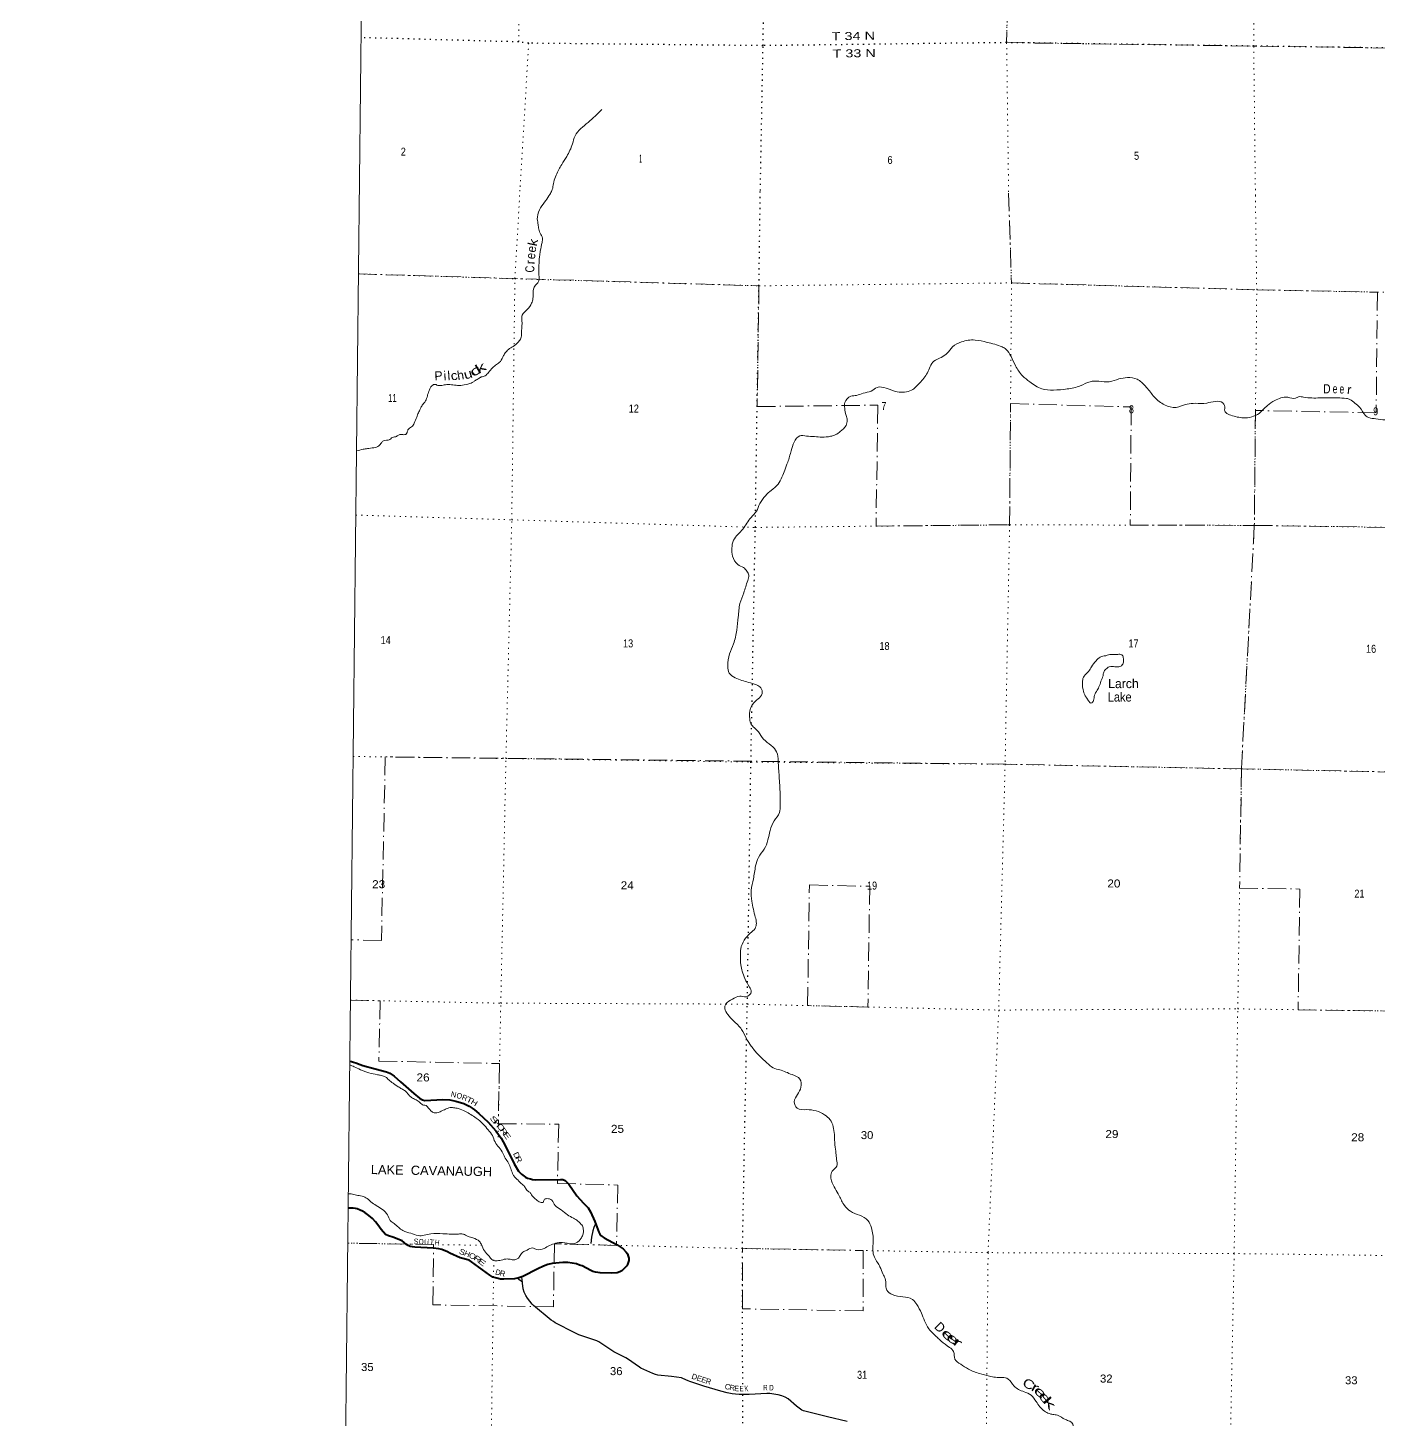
# Model space of a CAD drawing. Header units: feet. Extents: x -1048576 to 137166, y -268550 to 2097152.
# Drawn here: x -252344 to -222804, y 295823 to 326257 of the extents above; entities that cross this region are included whole.
import ezdxf
from ezdxf.enums import TextEntityAlignment as Align

# ---------------------------------------------------------------- set-up
doc = ezdxf.new("R2010")
doc.units = ezdxf.units.FT
doc.header["$LTSCALE"] = 80
doc.linetypes.add('DOT_DASHED', pattern=[7.7, 5, -1.2, 0.3, -1.2])
doc.linetypes.add('DOTTED', pattern=[1.5, 0.3, -1.2])
for name, color, linetype, lineweight in [('26', 7, 'Continuous', 40), ('29', 7, 'Continuous', 25), ('39', 7, 'Continuous', 13), ('4', 7, 'Continuous', 13), ('44', 7, 'DOT_DASHED', 13), ('6', 7, 'DOTTED', 25), ('7', 7, 'DOTTED', 13)]:
    doc.layers.add(name, color=color, linetype=linetype, lineweight=lineweight)
for name, color, linetype in [('27', 7, 'Continuous'), ('30', 7, 'Continuous'), ('41', 7, 'Continuous')]:
    doc.layers.add(name, color=color, linetype=linetype)

msp = doc.modelspace()

# ---------------------------------------------------------------- linework, layer by layer
at = {"layer": '26'}
for points in [[(-245299.95, 303656.28), (-245265.41, 303648.32), (-245219.75, 303634.31), (-245166.27, 303616.65), (-245070.35, 303578.66)], [(-245070.35, 303578.66), (-245019.03, 303558.33), (-244747.79, 303490.11), (-244494.73, 303420.11), (-244422.68, 303390.39), (-244327.01, 303329.48), (-244189.24, 303201.98), (-243898.37, 302947.68), (-243774.76, 302842.15), (-243709.53, 302811.69), (-243656.48, 302797.04), (-243267.09, 302818.15), (-243109.44, 302807.34), (-242983.32, 302782.09), (-242809.4, 302724.67), (-242691.99, 302668.11), (-242626.76, 302624.59), (-242574.58, 302589.79), (-242474.57, 302511.46), (-242271.91, 302320.25), (-242102.78, 302130.74), (-241988.4, 301969.1), (-241902.75, 301813.11), (-241701.73, 301405.83), (-241609.11, 301249.08), (-241546.17, 301182.2), (-241455.64, 301119.81), (-241410.29, 301096.26), (-241346.15, 301077.77), (-241301.58, 301065.81), (-241242.75, 301060.44), (-240690.26, 301067.28), (-240638.44, 301063.63), (-240592.78, 301041.88), (-240568.86, 301024.47), (-240510.25, 300961.89), (-240334.27, 300709.11), (-240185.24, 300549.6), (-240089.44, 300442.51), (-240034.61, 300359.77), (-239936.66, 300150.44), (-239853.15, 299917.06), (-239832.88, 299872.52), (-239806.79, 299842.06), (-239776.35, 299815.95), (-239733.94, 299788.24), (-239453.73, 299639.11), (-239318.68, 299547.28), (-239254.33, 299476.91), (-239227.36, 299438.5), (-239207.79, 299386.28), (-239196.92, 299342.77), (-239196.37, 299292.34), (-239223.01, 299210.06), (-239242.58, 299179.61), (-239273.07, 299137.83), (-239349.11, 299068.65), (-239394.77, 299042.55), (-239452.04, 299023.05), (-239573.06, 299016.44), (-239820.97, 299023.89), (-239926.38, 299041.46), (-239980.73, 299054.51), (-240029.94, 299075.12), (-240219.9, 299176.34), (-240272.27, 299193.45), (-240341.65, 299217.68), (-240432.97, 299235.08), (-240528.64, 299248.14), (-240642.44, 299250.86), (-240871.08, 299229.65), (-240971.62, 299208.75), (-241066.76, 299170.91), (-241190.72, 299108.64), (-241516.83, 298942.48), (-241602.63, 298914.12), (-241695.11, 298894.62), (-241933.7, 298882.14), (-242004.94, 298889.18), (-242086.48, 298907.67), (-242168.01, 298932.69), (-242236.91, 298970.98), (-242635.47, 299267.73), (-242692.11, 299298.14), (-242884.87, 299355.22), (-243110.54, 299458.09), (-243162.72, 299482.02), (-243285.67, 299532.2), (-243350.79, 299548.38), (-243474.78, 299560.96), (-243880.22, 299584.27), (-243926.96, 299589.72), (-243982.27, 299602), (-244024.8, 299622.35), (-244062.85, 299647.37), (-244157.99, 299725.51), (-244358.52, 299804.91), (-244450.95, 299833.38), (-244519.06, 299859.55), (-244614.34, 299970.48)], [(-244614.34, 299970.48), (-244689.03, 300073.79), (-244739.04, 300141.23), (-244800.55, 300210.67), (-244883.05, 300277.8), (-244973.85, 300341.38), (-245025.38, 300373.18), (-245073.87, 300397.95), (-245136.9, 300423.8), (-245174.54, 300431.73), (-245230.07, 300435.54), (-245335.4, 300435.54)]]:
    msp.add_lwpolyline(points, dxfattribs=at)
at = {"layer": '29'}
for points in [[(-239918.55, 300099.82), (-239929.63, 300085.01), (-239961.61, 300016.79), (-239984.04, 299945.11), (-240010.23, 299804.4), (-240028.35, 299663.47)], [(-241526.06, 298819.22), (-241600.15, 298875.46), (-241637.77, 298906.71)], [(-234422.8, 295773.18), (-234848.16, 295873.64), (-235314.99, 295987.89), (-235373.27, 296005.78), (-235414.87, 296023.04), (-235473.67, 296061), (-235527.53, 296105.04), (-235707.95, 296268.49), (-235774.88, 296305.3), (-235850.18, 296335.42), (-235929.93, 296356.88), (-235984.05, 296365.54), (-236111.22, 296382.27), (-236179.32, 296384.15), (-236567.23, 296364.82), (-236781.19, 296360.77), (-236865.91, 296367.21), (-236934, 296379.24), (-237048.31, 296400.68), (-237180.63, 296432.7), (-237554.73, 296544.32), (-237862.48, 296648), (-237898.37, 296660.05), (-238013.83, 296715.27), (-238047.89, 296725.99), (-238262.95, 296754.3), (-238559.34, 296788.9), (-238614.7, 296800.63), (-238673.13, 296820.69), (-238930.83, 296939.5), (-238963.29, 296958), (-239225.34, 297143.65), (-239262, 297166.5), (-239305.66, 297190.5), (-239494.75, 297279.19), (-239526.62, 297297.25), (-239807.67, 297488.36), (-239849.3, 297514.51), (-239893.01, 297535.21), (-240289.59, 297670.75), (-240332.55, 297689.84), (-240379.95, 297710.91), (-240804.98, 297931.8), (-240847.49, 297956.99), (-240893.67, 297992.04), (-241280.22, 298309.98), (-241310.72, 298339.88), (-241362.21, 298402.01), (-241412.41, 298470.62), (-241446.56, 298529.62), (-241482.69, 298604.49), (-241504.98, 298674.74), (-241523.6, 298800.55), (-241531.9, 298863.42), (-241538.64, 298935.27)]]:
    msp.add_lwpolyline(points, dxfattribs=at)
at = {"layer": '39'}
for points in [[(-139726.18, 284721.75), (-139786.61, 284683.23), (-139865.18, 284636.58), (-139935.68, 284589.96), (-139981.99, 284555.51), (-140024.23, 284506.92), (-140030.24, 284490.75), (-140030.24, 284490.75), (-140086.75, 284492.64)], [(-239789.68, 324471.66), (-240086.62, 324188.64), (-240371.55, 323893.41), (-240429.41, 323719.94), (-240554.7, 323443.82), (-240665.07, 323268.69), (-240785.97, 323037.03), (-240839.64, 322883.75), (-240860.29, 322748.69)], [(-245153.06, 317003.85), (-245006.46, 317038.69), (-244915.38, 317053.18), (-244777.8, 317072.88), (-244666.03, 317115.28), (-244610.38, 317178.91), (-244561.18, 317220.44), (-244498.35, 317235.45), (-244423.37, 317252.26), (-244386.43, 317285.93), (-244347.73, 317305.43), (-244293.11, 317312.51), (-244237.94, 317349.88), (-244163.08, 317360.63), (-244078.24, 317365.14), (-244047.28, 317402.96), (-244027.97, 317465.24), (-243948.14, 317526.41), (-243892.07, 317612.26), (-243837.2, 317742.59), (-243801.16, 317836.89), (-243755.1, 317926.97), (-243715.36, 318003.02), (-243657.61, 318070.66), (-243611.26, 318176.89), (-243581.01, 318285.45), (-243549.41, 318357.61), (-243518.11, 318413.61), (-243487.33, 318441.33), (-243452.7, 318458.88), (-243374.43, 318435.22), (-243261.32, 318441.22), (-243148.09, 318453.29), (-243009.05, 318442.65), (-242874.01, 318434.11), (-242720.06, 318465.64), (-242624.62, 318498.23), (-242569.48, 318533.59), (-242496.01, 318578.71), (-242424.62, 318619.83), (-242341.39, 318646.59), (-242263.36, 318719.92), (-242176.77, 318819.36), (-242088.65, 318892.5), (-242006.66, 318961.71), (-241937.74, 319087.74), (-241885.9, 319163.57), (-241805.77, 319240.9), (-241699.64, 319305.63), (-241613.36, 319388.9), (-241559.45, 319466.71), (-241545.3, 319577.58), (-241533.32, 319789.52), (-241535.68, 319880.48), (-241527.92, 319973.28), (-241418.77, 320092.51), (-241325.39, 320232.23), (-241293.19, 320336.71), (-241292.75, 320470.06), (-241283.38, 320540.6), (-241239.38, 320628.7), (-241183.91, 320682.23), (-241162.55, 320855.61), (-241164.16, 320986.97), (-241149.08, 321257.44), (-241132.8, 321374.33), (-241095.01, 321563.57), (-241085.27, 321654.31), (-241139.66, 321768.46), (-241169.82, 321884.18), (-241184.24, 321977.39), (-241195.12, 322044.27), (-241197.77, 322119.08), (-241127.44, 322321.86), (-241013.55, 322479.39), (-240924.31, 322613.12), (-240880.35, 322699.2), (-240860.29, 322748.69)], [(-216754.45, 322501.01), (-216801.06, 322441.1), (-216847.16, 322349), (-216877.93, 322212.17), (-216910.16, 322105.67), (-216938.17, 322009.2), (-217036.64, 321922.11), (-217170.37, 321783.12), (-217257.18, 321671.57), (-217353.78, 321576.36), (-217440.55, 321466.82), (-217504.95, 321366.98), (-217570.16, 321222.7), (-217606.58, 321108.2), (-217627.34, 320967.14), (-217637.83, 320836), (-217646.45, 320696.74), (-217644.5, 320583.56), (-217628.4, 320472.13), (-217623.69, 320399.31), (-217628.95, 320332.73), (-217653.86, 320294.8), (-217718.83, 320273.76), (-217775.38, 320270.76), (-217847.26, 320312.49), (-217934.57, 320392.89), (-218018.4, 320442.92), (-218104.8, 320462.69), (-218276.79, 320437.56), (-218412.21, 320425.9), (-218566.3, 320386.3), (-218711.72, 320269.76), (-218794.46, 320160.15), (-218883.33, 320046.61), (-218944.32, 319912.36), (-218953.8, 319726.64), (-218966.94, 319561.2), (-218973.21, 319440.09), (-219040.86, 319382.73), (-219146.87, 319324.06), (-219244.74, 319269.29), (-219348.33, 319232.8), (-219515.95, 319225.77), (-219711.58, 319231.38), (-219804.34, 319235.11), (-219955.82, 319227.78), (-220089.93, 319177.71), (-220202.59, 319086.84), (-220298.44, 318922.91), (-220343.44, 318780.28), (-220418.52, 318648.31), (-220548.07, 318517.33), (-220629.64, 318361.23), (-220765.72, 318204.1), (-220902.07, 318141.95), (-221089.75, 318141.35), (-221269.62, 318126.47), (-221427.38, 318107.14), (-221726.34, 318090.4), (-221879.28, 318113.41), (-222020.86, 318095.81), (-222085.67, 318082.85), (-222166.88, 317946.95), (-222254.17, 317809.14), (-222320.4, 317719.43), (-222452.23, 317683.46), (-222652.08, 317679.04), (-222853.4, 317704.96), (-223010.3, 317732.09), (-223082.14, 317775.84), (-223209.94, 317958.01), (-223311.26, 318044.73), (-223422.7, 318129.62), (-223494.98, 318149.13), (-223696.52, 318162.93), (-224083.99, 318161.96), (-224434.8, 318178.5), (-224543.62, 318186.56), (-224612.8, 318155.51), (-224783.97, 318174.81), (-225067.8, 318103.24), (-225227.12, 317999.08), (-225409.97, 317822.61), (-225750.77, 317725.82), (-226024.15, 317783.37), (-226138.05, 317844.05), (-226155.76, 317868.63), (-226163.5, 317996.06), (-226204.86, 318051.37), (-226556.01, 318049.74), (-226806.33, 318044.23)], [(-226806.33, 318044.23), (-226982.24, 318025.23), (-227225.69, 317954.94), (-227476.95, 318008.04), (-227701.74, 318183.91), (-227871.42, 318393.12), (-227984.36, 318506.32), (-228076, 318570.64), (-228289.27, 318604.86), (-228477.47, 318575.99), (-228686.4, 318517.19), (-228916.25, 318527.47), (-229108.15, 318516.85), (-229319.66, 318427.79), (-229609.5, 318358.35), (-229904.58, 318333.46), (-230164.4, 318360.45), (-230425.94, 318512.75), (-230582.92, 318644.94), (-230738.26, 318866.01), (-230835.47, 319065.8), (-230947.51, 319227.48), (-231031.31, 319279.53), (-231358.44, 319376.46), (-231623.86, 319427.8), (-231921.26, 319386.79), (-232112.93, 319279.18), (-232236.68, 319133.95), (-232361.33, 319049.36), (-232522.3, 318965.43), (-232666.25, 318709.45), (-232831.73, 318490.23), (-233010.21, 318331.86), (-233325.65, 318297.24), (-233566.38, 318374.4), (-233765.82, 318392.2), (-233894.48, 318309.7), (-234072.85, 318266.51), (-234213.01, 318216.55), (-234340.51, 318196.66), (-234472.14, 318061.68), (-234474.45, 317936.45), (-234445.04, 317780.33), (-234418.74, 317674.78), (-234445.03, 317562.12), (-234572.67, 317425.04), (-234668.75, 317358.11), (-234784.44, 317321.84), (-234968.42, 317302.99), (-235135.66, 317316.17), (-235311.01, 317327.47), (-235458.2, 317334.21), (-235577.81, 317194.97), (-235643.84, 317006.25), (-235721.12, 316755.11), (-235786.82, 316584.57), (-235846.17, 316430.08), (-235931.78, 316274.05), (-236081.57, 316139.4), (-236204.8, 316022.45), (-236331.1, 315848.99), (-236406.81, 315682.67), (-236522.31, 315547.4), (-236702.61, 315290.06), (-236906.86, 315047.31), (-236942.27, 314878.23), (-236925.33, 314702.14), (-236811.72, 314516.19), (-236689.83, 314451.31), (-236616.56, 314375.21), (-236571.88, 314281.44), (-236596.19, 314166.72), (-236683.85, 313899.6), (-236764.87, 313664.69), (-236802.62, 313368.36), (-236836.11, 313084.09), (-236908.26, 312782.33), (-236995.03, 312563.69), (-237030.24, 312295.61), (-236998.82, 312139.45), (-236869.48, 312040.09), (-236576.72, 311939.75), (-236402.15, 311886.04), (-236310.54, 311819.7), (-236280.58, 311693.88), (-236367.46, 311578.28), (-236490.73, 311459.31), (-236545.23, 311349.18), (-236554.33, 311183.67), (-236530.75, 311039.78), (-236479.57, 310970.14)], [(-228390.31, 312523.66), (-228379.99, 312480.32), (-228377.71, 312385.31), (-228417.52, 312305.22), (-228502.73, 312280.52), (-228621.67, 312286.75), (-228688.39, 312279.89), (-228760, 312226.65), (-228807.59, 312162.87), (-228823.16, 312084.35), (-228867.76, 311963.94), (-228912.43, 311839.49), (-228968.72, 311741.51), (-229017.24, 311627.24), (-229041.44, 311518.57), (-229090.45, 311487.14), (-229139.95, 311538.57), (-229191.1, 311610.22), (-229232.12, 311683.71), (-229266.12, 311809.61), (-229272.18, 311918.83), (-229262.17, 312023.71), (-229239.02, 312075.82), (-229140.25, 312179.07), (-229075.78, 312282.96), (-228976.57, 312410.45), (-228886.28, 312491.63), (-228764.61, 312523.75), (-228641.04, 312549.77), (-228522.02, 312547.58), (-228439.2, 312552.13), (-228390.31, 312523.66)], [(-236479.57, 310970.14), (-236362.64, 310854.85), (-236248.5, 310697.17), (-236079.53, 310558.7), (-235963.05, 310419.16), (-235930.42, 310218.53), (-235908.33, 309884.74), (-235887.16, 309500.46), (-235883.45, 309263.99), (-235900.77, 309090.54), (-236017.13, 308908.81), (-236105.69, 308702.32), (-236153.94, 308493.07), (-236236.34, 308292.53), (-236362.78, 308110.99), (-236422.69, 307926.2), (-236472.36, 307640.2), (-236519.34, 307390.52), (-236503.56, 307151.81), (-236472.5, 306975.45), (-236431.22, 306806.99), (-236405.51, 306669.12), (-236435.8, 306558.55), (-236540.69, 306451.37), (-236670.6, 306300.19), (-236748.78, 306109.68), (-236755.65, 305956.25), (-236747.12, 305762.12), (-236715.43, 305620.1), (-236657.82, 305461.44), (-236554.33, 305273.66), (-236517.9, 305169.94), (-236628.84, 305062.87), (-236769.86, 305075.56), (-236928.51, 305007.75), (-237071.58, 304909.35), (-237097.76, 304802.75), (-237033.47, 304678.32), (-236906.93, 304536.58), (-236728.81, 304347.42), (-236625.47, 304151.55), (-236517.57, 303983.89), (-236367.61, 303799.29), (-236175.22, 303617.96), (-236040.05, 303506.37), (-235895.52, 303465.32), (-235625.05, 303359.33), (-235453.32, 303261.22), (-235430.3, 303087.03), (-235505.9, 302926.78), (-235577.46, 302766.45), (-235513.46, 302625.86), (-235306.21, 302593.77), (-234912.76, 302481.48), (-234793.66, 302374.23), (-234700.78, 302049.24), (-234686.83, 301820.66), (-234665.94, 301640.45), (-234652.26, 301506.85), (-234648.96, 301357.27), (-234729.27, 301269.84), (-234775.66, 301161.58), (-234759.85, 301034), (-234596.33, 300709.74), (-234479.16, 300497.45), (-234350.32, 300371.84), (-234150.15, 300283.3), (-233968.63, 300168.84), (-233888.79, 300011.8), (-233851.94, 299712.08), (-233857.68, 299510.14), (-233826, 299368.12), (-233757.48, 299253.71), (-233702.82, 299153.7), (-233639.04, 299000.99), (-233590.44, 298901.1), (-233573.1, 298747.22), (-233550.82, 298641.74), (-233433.45, 298550.69), (-233202.36, 298497.95), (-232993.49, 298443.61), (-232896.69, 298330.7), (-232795.19, 298144.97), (-232729.69, 297976.07), (-232632.07, 297798.49), (-232447.85, 297611.24), (-232362.56, 297530.87), (-232183.47, 297394.23), (-232092.35, 297301.64), (-232063.09, 297137.44), (-231935.96, 297028.02)], [(-245300.99, 303570.01), (-245283.57, 303565.81), (-245253.48, 303554.39), (-245207.03, 303533.19), (-245066.98, 303467.98), (-244880.57, 303399.9), (-244697.71, 303358.16), (-244611.26, 303340.41), (-244563.07, 303327.4), (-244525.04, 303310.54), (-244499.12, 303293.9), (-244465.38, 303262.97), (-244423.69, 303225.84), (-244381.96, 303190.72), (-244324.2, 303149.25), (-244260.4, 303107.67), (-244180.6, 303057.71), (-244104.73, 303013.89), (-244049.14, 302964.38), (-243999.82, 302902.86), (-243928.25, 302844.97), (-243846.25, 302805.07), (-243760.58, 302744.9), (-243686.88, 302693.04), (-243632.6, 302681.94), (-243602.86, 302653.11), (-243545.55, 302587.4), (-243493.96, 302539.98), (-243419.62, 302522.45), (-243320.25, 302548.91), (-243255.07, 302582.07), (-243208.3, 302601.41), (-243130.97, 302636.36), (-243032.09, 302636.57), (-242929.54, 302616.5), (-242771.26, 302555), (-242535.83, 302409.24), (-242380.87, 302277.09), (-242274.21, 302151.88), (-242181.67, 302026.93), (-242123.72, 301886.45), (-242035.14, 301765.61), (-241952.69, 301640.85), (-241898.18, 301532.76), (-241827.5, 301426.39), (-241781.28, 301306.34), (-241740.85, 301200.53), (-241713.66, 301143.45), (-241620.52, 301050.82), (-241575.06, 300999.47), (-241489.65, 300925.17), (-241442.51, 300855.6), (-241414.93, 300818.73), (-241357.14, 300779.28), (-241323.74, 300730.17), (-241264.45, 300662.41), (-241178.98, 300592.14), (-241135.01, 300569.11), (-241066.38, 300569.87), (-241060.04, 300585.92), (-241051.26, 300624.15), (-240988.28, 300647.24), (-240881.96, 300612.96), (-240807.39, 300498.44), (-240673.98, 300401.03), (-240536.73, 300293.44), (-240408.93, 300220.38), (-240309.22, 300155.91), (-240243.81, 300092.07), (-240210.22, 300053.07), (-240191.8, 299957.76), (-240195.34, 299874.99), (-240233.25, 299788.8), (-240278.75, 299729.02), (-240334, 299687.6), (-240449.58, 299657.4), (-240646.75, 299689.3), (-240800.43, 299671.92), (-240928.49, 299621.74), (-241050.71, 299559.32), (-241208.62, 299531.91), (-241302.79, 299567.99), (-241418.63, 299523.64), (-241493.91, 299490.68), (-241561.7, 299425.25), (-241611.57, 299347.36), (-241666.63, 299316.04), (-241771.57, 299315.95), (-241856.1, 299327.6), (-241985.69, 299303.71), (-242107.06, 299287.76), (-242193.36, 299313.59), (-242252.5, 299389.43)], [(-242252.5, 299389.43), (-242355.31, 299504.47), (-242419.38, 299641.02), (-242464.55, 299708.52), (-242608.38, 299787.94), (-242710.66, 299822.15), (-242768.64, 299851.5), (-242852.96, 299875.27), (-242945.86, 299870.92), (-243081.09, 299869.36), (-243266.53, 299880.85), (-243528.96, 299875.56), (-243672.78, 299845.87), (-243804.09, 299838.18), (-243966.59, 299889.65), (-244141.09, 299947.41), (-244232.58, 300019.81), (-244329.97, 300100.4), (-244415.44, 300170.66), (-244473.76, 300290.94), (-244588.61, 300410.24), (-244720.18, 300497.52), (-244839.73, 300580.53), (-244947.09, 300667.37), (-245063.39, 300707.89), (-245184.05, 300730.31), (-245296.84, 300753.22), (-245331.86, 300751.69)], [(-231935.96, 297028.02), (-231764.45, 296917.78), (-231526.07, 296822.48), (-231309.18, 296765.97), (-231174.47, 296739.25), (-230900.72, 296701.9), (-230770.37, 296547.97), (-230550.75, 296420.68), (-230398.74, 296347.18), (-230286.22, 296211.76), (-230104.5, 295998.29), (-230000.53, 295945.87), (-229924.18, 295928.3), (-229821.6, 295910.25), (-229647.77, 295816.14), (-229551.61, 295778), (-229513.69, 295755.08), (-229478.95, 295669.58), (-229507.56, 295649.9), (-229549.06, 295478.92), (-229572.91, 295279.33), (-229572.42, 295087.37), (-229573.6, 294913.63), (-229578.04, 294782.37), (-229450.76, 294681.03), (-229371.41, 294497.73), (-229324.85, 294286.74), (-229292.6, 294065.91), (-229327.55, 293921.08), (-229370.51, 293780.43), (-229432.51, 293591.64), (-229495.97, 293433.18), (-229506.34, 293308.1), (-229451.46, 293220.21), (-229371.03, 293095.48), (-229310.58, 292981.23), (-229341.8, 292820.16), (-229422.63, 292704.45), (-229524.27, 292554.78), (-229513.73, 292469.72), (-229464.79, 292388), (-229417.19, 292233.57), (-229288.11, 292120.07), (-229109.39, 291963.23), (-229034.86, 291846.7), (-229011.76, 291676.55), (-228987.62, 291562.96), (-228833.7, 291374.24), (-228748.64, 291281.76), (-228652.03, 291158.75), (-228611.37, 290955.96), (-228618.99, 290871.23), (-228554.32, 290767), (-228470.23, 290731.11), (-228326.55, 290643.61), (-228240.02, 290520.79), (-228063.5, 290244.78), (-227935.69, 290062.61), (-227786, 289972.98), (-227557.45, 289892), (-227379.66, 289793.78), (-227256.71, 289567.24), (-227189.08, 289404.36), (-227157.99, 289230.03), (-227145.43, 289035.83), (-227204.63, 288889.41), (-227326.44, 288740.11), (-227451.05, 288548.43), (-227655.91, 288382.47), (-227889.79, 288283.71), (-228119.53, 288190.94), (-228315.31, 288079.37), (-228456.4, 287978.91), (-228536.78, 287887.44), (-228581.97, 287734.71), (-228555.22, 287653.4), (-228459.62, 287475.86), (-228372.45, 287278.27), (-228343.94, 287073.68), (-228309.26, 286875.03), (-228184.92, 286505.01), (-228155.73, 286336.77), (-228102.6, 286153.95), (-227970.57, 285872.7), (-227904.33, 285744.19), (-227880.18, 285521.49), (-227876.8, 285266.84), (-227942.13, 285007.39), (-228023.52, 284861.39), (-228254.97, 284675.71), (-228398.15, 284571.25)]]:
    msp.add_spline(points, degree=3, dxfattribs=at)
at = {"layer": '4'}
msp.add_lwpolyline([(-244583.22, 368785.28), (-214011.33, 368469.88), (-183439.04, 368196.52), (-152866.39, 367965.22), (-122293.46, 367775.97), (-91720.3, 367628.79), (-61146.96, 367523.64), (-30573.52, 367460.57), (0, 367439.54), (0, 183577.08), (-30826.42, 183598.29), (-61652.78, 183661.9), (-92479.02, 183767.9), (-123305.1, 183916.31), (-154130.93, 184107.12), (-184956.48, 184340.33), (-215781.67, 184615.95), (-246606.45, 184933.97)], close=True, dxfattribs=at)
msp.add_lwpolyline([(-244583.22, 368785.28), (-214011.33, 368469.88), (-183439.04, 368196.52), (-152866.39, 367965.22), (-122293.46, 367775.97), (-91720.3, 367628.79), (-61146.96, 367523.64), (-30573.52, 367460.57), (0, 367439.54), (0, 183577.08), (-30826.42, 183598.29), (-61652.78, 183661.9), (-92479.02, 183767.9), (-123305.1, 183916.31), (-154130.93, 184107.12), (-184956.48, 184340.33), (-215781.67, 184615.95), (-246606.45, 184933.97)], close=True, dxfattribs=at)
msp.add_lwpolyline([(-244583.22, 368785.28), (-214011.33, 368469.88), (-183439.04, 368196.52), (-152866.39, 367965.22), (-122293.46, 367775.97), (-91720.3, 367628.79), (-61146.96, 367523.64), (-30573.52, 367460.57), (0, 367439.54), (0, 183577.08), (-30826.42, 183598.29), (-61652.78, 183661.9), (-92479.02, 183767.9), (-123305.1, 183916.31), (-154130.93, 184107.12), (-184956.48, 184340.33), (-215781.67, 184615.95), (-246606.45, 184933.97)], close=True, dxfattribs=at)
msp.add_lwpolyline([(-244583.22, 368785.28), (-214011.33, 368469.88), (-183439.04, 368196.52), (-152866.39, 367965.22), (-122293.46, 367775.97), (-91720.3, 367628.79), (-61146.96, 367523.64), (-30573.52, 367460.57), (0, 367439.54), (0, 183577.08), (-30826.42, 183598.29), (-61652.78, 183661.9), (-92479.02, 183767.9), (-123305.1, 183916.31), (-154130.93, 184107.12), (-184956.48, 184340.33), (-215781.67, 184615.95), (-246606.45, 184933.97)], close=True, dxfattribs=at)
at = {"layer": '44'}
msp.add_line((-225513.64, 315373.62), (-225795.49, 310046.65), dxfattribs=at)
for points in [[(-235450.06, 368686.66), (-235694.3, 358500.05), (-236047.35, 336772.26), (-230711.59, 336629.23), (-230931.49, 325933.88), (-220273.27, 325782.9), (-214982.18, 325924.27), (-214918.78, 331255.13), (-214369.64, 331259.09)], [(-230889.19, 322643.03), (-230825.93, 320678), (-225461.01, 320527), (-222821.41, 320474.48), (-222848.37, 317834.49), (-225487.97, 317887.01), (-225513.64, 315373.62)], [(-245110.47, 320874.94), (-236350.2, 320613.72), (-236389.81, 317973.09), (-233749.05, 318003.81), (-233788.75, 315356.81), (-230866.98, 315387.02), (-230846.42, 318037.53), (-228206.91, 317963.24), (-228226.95, 315380.41), (-225513.64, 315373.62)], [(-225513.64, 315373.62), (-220312.83, 315296.35), (-220564.94, 309940.54), (-225795.49, 310046.65)], [(-225795.49, 310046.65), (-230965.56, 310149.63), (-244524.16, 310309.76), (-244608.76, 306295.84), (-245270.76, 306309.17)], [(-225795.49, 310046.65), (-225835.55, 307438.52), (-224515.7, 307418.82), (-224556.25, 304779.14), (-221898.42, 304739.48), (-221891.58, 307379.67), (-217875.83, 307306.45), (-217912.47, 305987.01), (-216592.69, 305960.76), (-216629.33, 304641.23), (-214626.25, 304609.88)], [(-245285.29, 304989.2), (-244636.58, 304976.14), (-244663.63, 303656.41), (-242024.16, 303603.25), (-242051.23, 302283.17), (-240731.06, 302277.74), (-240757.69, 300978.68), (-239438.09, 300945.48), (-239465.14, 299625.74), (-240825.9, 299659.98), (-240845.16, 298281.8), (-243484.83, 298323.51), (-243466.38, 299643.39), (-245343.79, 299673.05)]]:
    msp.add_lwpolyline(points, dxfattribs=at)
for points in [[(-235246.3, 307509.59), (-233926.62, 307478.58), (-233966.24, 304838.78), (-235285.91, 304869.79)], [(-236708.2, 298236.21), (-236710.19, 299556.43), (-234070.12, 299511.94), (-234068.13, 298191.72)]]:
    msp.add_lwpolyline(points, close=True, dxfattribs=at)
at = {"layer": '6'}
msp.add_line((-236702.27, 294294.86), (-236705.42, 296389.28), dxfattribs=at)
for points in [[(-236319.79, 322699.99), (-236259.94, 325866.61), (-236180.6, 331185.21), (-236168.23, 331480.29), (-236154.29, 331916.63)], [(-214420.99, 325926.75), (-214982.18, 325924.27), (-220300.7, 325784.37), (-225525.82, 325856.85), (-230931.49, 325933.88), (-236259.94, 325866.61), (-241387.6, 325920.1), (-241605.43, 325947.88), (-245053.61, 326042.29)], [(-236705.72, 296589.85), (-236710.19, 299556.43), (-236605.6, 304900.8), (-236526.11, 310197.14), (-236429.46, 315329.5), (-236350.2, 320613.72), (-236319.79, 322699.99)]]:
    msp.add_lwpolyline(points, dxfattribs=at)
at = {"layer": '7'}
for p, q in [((-241387.6, 325920.1), (-241575.25, 322756.38)), ((-242057.27, 301988.27), (-242054.23, 302136.4)), ((-243927.1, 299650.67), (-245343.79, 299673.05)), ((-242409.56, 299626.69), (-243322.38, 299641.11)), ((-242220.01, 294365.83), (-242150.51, 299339.07))]:
    msp.add_line(p, q, dxfattribs=at)
for points in [[(-240627.89, 368742.1), (-240792.68, 364090.1), (-241095.41, 358864.01), (-241191.85, 352635.76), (-241232.74, 347329.03), (-241261.89, 341973.7), (-241336.31, 336507.48), (-241530.19, 331258.41), (-241605.43, 325947.88)], [(-230461.9, 358578.55), (-230526.06, 352608.86), (-230626.28, 347201.45), (-230732.99, 341998.28), (-230711.59, 336629.23), (-230821.58, 331242.48), (-230931.49, 325933.88), (-230889.19, 322643.03)], [(-225489.77, 322587.71), (-225526.91, 325852.49), (-225462.04, 331194.33), (-225344.7, 336466.17), (-225403.66, 341915.11), (-225324.18, 347251.9), (-225198.49, 352560.06), (-225110.31, 358501.29)], [(-242047.83, 302448.87), (-241997.11, 304922.98), (-241884.3, 310275.28), (-241757.78, 315496), (-241688.82, 320768.28), (-241575.25, 322756.38)], [(-230889.19, 322643.03), (-230825.93, 320678), (-230866.98, 315387.02), (-230965.56, 310149.63), (-231105.07, 304771.55), (-231338.1, 299465.91), (-231388.38, 294221.57)], [(-226060.41, 294146), (-225954.62, 299445.9), (-225876.1, 304798.83), (-225795.49, 310046.65), (-225513.64, 315373.62), (-225461.01, 320527), (-225489.77, 322587.71)], [(-245110.47, 320874.94), (-241688.82, 320768.28), (-236350.2, 320613.72), (-230825.93, 320678), (-225461.01, 320527), (-220220.34, 320422.72), (-214890.12, 320359.24), (-214474.58, 320361.51)], [(-245168.55, 315597.92), (-241757.78, 315496), (-236429.46, 315329.5), (-230866.98, 315387.02), (-225513.64, 315373.62), (-220312.83, 315296.35), (-215033.54, 315207.53), (-214524.22, 315206.16)], [(-245226.63, 310318.94), (-241884.3, 310275.28), (-236526.11, 310197.14), (-230965.56, 310149.63), (-225795.49, 310046.65), (-220564.94, 309940.54), (-215159.43, 310021.15), (-214573.99, 310036.81)], [(-245285.29, 304989.2), (-241997.11, 304922.98), (-236605.6, 304900.8), (-231105.07, 304771.55), (-225876.1, 304798.83), (-220578.47, 304719.78), (-215309.55, 304614.98), (-214626.17, 304618.12)], [(-214677.33, 299305.36), (-215437.68, 299307.42), (-220676.93, 299379.34), (-225954.62, 299445.9), (-231338.1, 299465.91), (-236710.19, 299556.43), (-240835.32, 299660.22)]]:
    msp.add_lwpolyline(points, dxfattribs=at)

# ---------------------------------------------------------------- texts
at = {"layer": '27'}
for s, rotation, width, p in [('N', 347.077, 0.9, (-243041.22, 302867.43)), ('O', 342.679, 0.95, (-242921.37, 302838.75)), ('T', 334.278, 1.4, (-242706.39, 302751.45)), ('H', 328.29, 1.2, (-242607.17, 302697)), ('S', 313.665, 1.75, (-242186.13, 302329.75)), ('H', 309.748, 1.45, (-242121.02, 302254.63)), ('O', 311.748, 1.5, (-242039.07, 302165.13)), ('R', 305.284, 1.35, (-241981.26, 302083.83)), ('E', 305.284, 1.5, (-241911.37, 301989.41)), ('D', 296.269, 1.15, (-241704.68, 301570.73)), ('R', 296.269, 1.15, (-241657.66, 301476.37)), ('S', 356.71, 0.75, (-243854.54, 299652.92)), ('O', 356.71, 0.7, (-243742.45, 299645.96)), ('U', 356.71, 0.7, (-243624.91, 299640.11)), ('T', 355.71, 0.9, (-243510.05, 299633.83)), ('H', 354.207, 0.7, (-243395.38, 299625.72)), ('S', 334.494, 1.25, (-242866.92, 299426.29)), ('O', 330.505, 1.2, (-242646.14, 299337.83)), ('R', 326.33, 1.35, (-242540.09, 299277.4)), ('E', 323.33, 1.55, (-242444, 299207.88)), ('D', 342.94, 0.95, (-242074.17, 298976.91)), ('R', 347.224, 0.9, (-241970.04, 298952.58))]:
    msp.add_text(s, height=120, rotation=rotation, dxfattribs=dict(at, width=width)).set_placement(p, align=Align.CENTER)
for s, rotation, p in [('R', 339.729, (-242806.44, 302796.4)), ('H', 336.505, (-242755.73, 299384.65))]:
    msp.add_text(s, height=120, rotation=rotation, dxfattribs=at).set_placement(p, align=Align.CENTER)
at = {"layer": '30'}
msp.add_text('D', height=120, rotation=341.381, dxfattribs=at).set_placement((-237779.83, 296694.01), align=Align.CENTER)
for s, rotation, width, p in [('E', 341.381, 1.05, (-237672.81, 296657.96)), ('E', 341.381, 1.05, (-237570.74, 296623.57)), ('R', 343.387, 0.95, (-237472.04, 296592.7)), ('C', 346.397, 0.9, (-237049.46, 296475.93)), ('R', 349.377, 0.85, (-236944.91, 296453.53)), ('E', 355.653, 0.8, (-236840.75, 296435.49)), ('E', 1.084, 0.7, (-236729.37, 296431.5)), ('K', 1.084, 0.65, (-236624.52, 296433.48)), ('R', 1.04, 0.65, (-236207.01, 296453.8)), ('D', 357.694, 0.7, (-236079.93, 296452.33))]:
    msp.add_text(s, height=120, rotation=rotation, dxfattribs=dict(at, width=width)).set_placement(p, align=Align.CENTER)
at = {"layer": '41'}
for s, rotation, width, p in [('k', 78.392, 1.15, (-241195.97, 321543.83)), ('e', 80.583, 0.95, (-241227.72, 321401.5)), ('e', 81.717, 0.9, (-241245.42, 321253.64)), ('C', 90.295, 0.75, (-241262.54, 320980.11)), ('c', 11.508, 1.1, (-242999.98, 318553.13)), ('u', 16.194, 1.25, (-242688.46, 318589.17)), ('c', 32.924, 1.75, (-242504.19, 318674.14)), ('k', 30.491, 1.7, (-242390.31, 318735.47)), ('D', 359.836, 0.85, (-223927.38, 318261.92)), ('e', 0.451, 0.7, (-223746.52, 318262.71)), ('e', 359.958, 0.7, (-223598.53, 318257.76)), ('e', 317.168, 1.95, (-232278.57, 297589.42)), ('e', 321.846, 1.75, (-232169.75, 297507)), ('r', 323.465, 1.9, (-232059.13, 297424.21)), ('C', 330.832, 1.3, (-230498.01, 296504.5)), ('r', 331.357, 1.6, (-230353.78, 296432.3)), ('e', 319.089, 1.85, (-230257.97, 296337.07)), ('e', 310.651, 1.85, (-230166.28, 296226.45)), ('k', 309.96, 2.05, (-230072.92, 296112.44))]:
    msp.add_text(s, height=200, rotation=rotation, dxfattribs=dict(at, width=width)).set_placement(p, align=Align.CENTER)
for s, rotation, p in [('r', 87.815, (-241257.22, 321126.09)), ('P', 2.213, (-243356.43, 318545.83)), ('i', 4.26, (-243212.54, 318546.92)), ('l', 4.048, (-243127.33, 318549.99)), ('h', 9.125, (-242862.42, 318559.76)), ('r', 353.861, (-223446.94, 318245.6)), ('D', 315.865, (-232459, 297760.85))]:
    msp.add_text(s, height=200, rotation=rotation, dxfattribs=at).set_placement(p, align=Align.CENTER)
msp.add_text('Larch', height=200, dxfattribs=at).set_placement((-228711.15, 311813.85))
at = {"layer": '41', "width": 0.9}
msp.add_text('Lake', height=200, dxfattribs=at).set_placement((-228719.12, 311520.54))
at = {"layer": '41', "width": 1.05}
msp.add_text('LAKE  CAVANAUGH', height=200, rotation=358.991, dxfattribs=at).set_placement((-244841.83, 301184.58))
at = {"layer": '6', "width": 1.35}
for s, p in [('T 34 N', (-234758.67, 325985.57)), ('T 33 N', (-234740.32, 325606.68))]:
    msp.add_text(s, height=175, rotation=0.723, dxfattribs=at).set_placement(p)
at = {"layer": '7'}
for s, width, p in [('2', 0.85, (-244185.23, 323460.75)), ('5', 0.85, (-228144.91, 323370.54)), ('1', 0.4, (-238971.81, 323310.39)), ('6', 0.85, (-233537.31, 323279.34)), ('11', 0.65, (-244460.7, 318073.28)), ('7', 0.85, (-233672.03, 317897.48)), ('12', 0.85, (-239198.17, 317841.31)), ('8', 0.85, (-228257.2, 317826.38)), ('9', 0.85, (-222913.36, 317782.82)), ('14', 0.85, (-244626.97, 312776.52)), ('13', 0.85, (-239322.49, 312705.09)), ('17', 0.85, (-228267.19, 312704.6)), ('18', 0.85, (-233714.25, 312647.31)), ('16', 0.85, (-223069.62, 312586.62)), ('23', 1.1, (-244812.17, 307437.67)), ('24', 1.1, (-239374.3, 307412.62)), ('19', 0.85, (-233986.56, 307407.18)), ('20', 1.1, (-228728.94, 307453.62)), ('21', 0.85, (-223324.98, 307231.18)), ('26', 1.1, (-243840.77, 303210.73)), ('25', 1.1, (-239587.53, 302086.4)), ('30', 1.05, (-234121.45, 301949.71)), ('29', 1.1, (-228771.48, 301972.74)), ('28', 1.1, (-223394.98, 301902.34)), ('35', 1.05, (-245053.3, 296876.81)), ('36', 1.05, (-239608.55, 296786.97)), ('31', 0.85, (-234204, 296705.96)), ('32', 1.05, (-228888.25, 296624.55)), ('33', 1.05, (-223529.31, 296586.81))]:
    msp.add_text(s, height=175, dxfattribs=dict(at, width=width)).set_placement(p)

doc.saveas('drawing.dxf')
